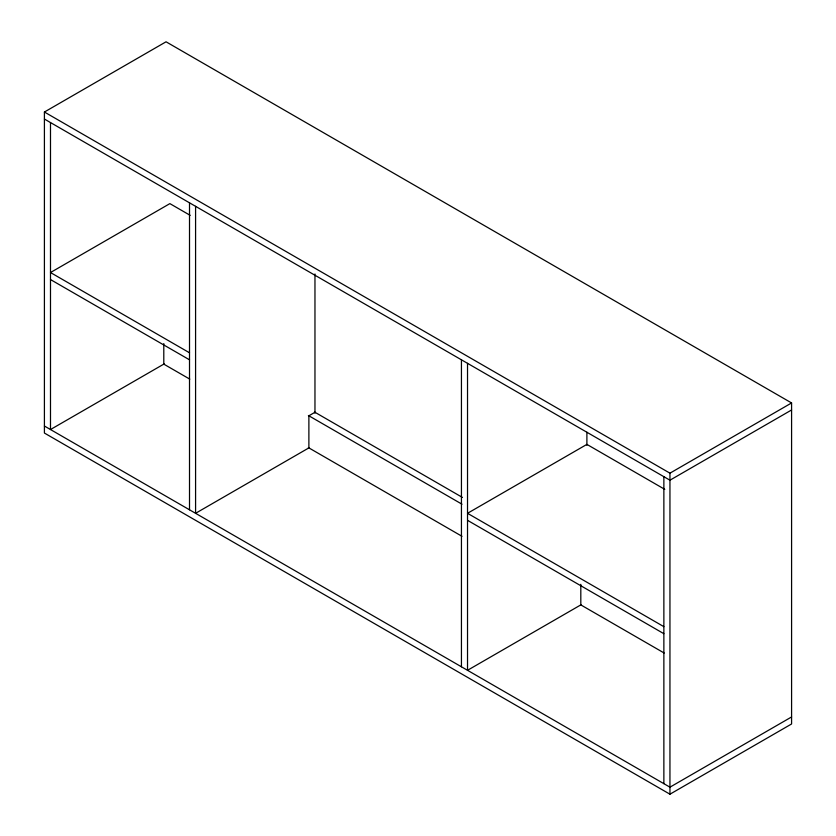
<?xml version="1.0" encoding="UTF-8"?>
<svg xmlns="http://www.w3.org/2000/svg" width="836" height="836" viewBox="0 0 836 836"><rect width="100%" height="100%" fill="white"/><g stroke="black" fill="none" stroke-linecap="round" stroke-linejoin="round"><path stroke-width="1.25" d="M44.412 112.024L166.05 41.8L791.587 402.952L791.587 723.976L669.949 794.2L44.412 433.048L44.412 112.024L669.949 473.176L791.587 402.952M164.243 363.869L50.494 429.537L50.494 122.558M314.963 412.284L308.881 415.795L308.881 447.897M309.33 447.636L195.582 513.304L195.582 206.325M791.587 409.974L669.949 480.198L44.412 119.046M581.26 604.637L467.523 670.305L467.523 363.326M791.587 716.954L669.949 787.178L44.412 426.026M190.211 215.364L169.875 203.618L50.494 272.536L189.511 352.792M664.756 489.342L586.893 444.386L467.523 513.304L663.868 626.666M314.461 411.991L462.433 497.43M308.38 415.502L462.005 504.202M50.494 279.558L189.511 359.814M467.523 520.326L663.868 633.688M189.772 379.126L163.793 364.13L163.793 343.586M308.38 447.605L462.005 536.304M580.612 604.783L664.202 653.041M669.949 473.176L669.949 794.2M663.868 476.687L663.868 783.666M586.893 432.233L586.893 445.295M580.811 584.354L580.811 604.898M461.441 359.814L461.441 666.794M314.963 273.989L314.963 413.172M189.511 202.814L189.511 509.793"/></g></svg>
